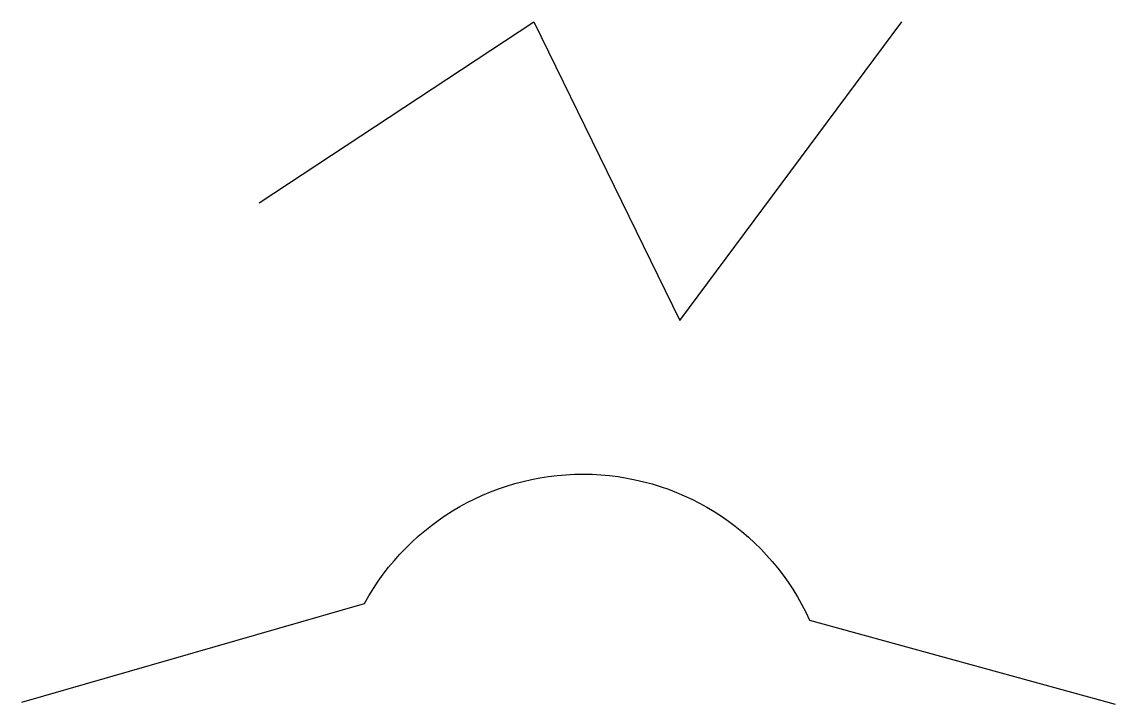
# Model space of a CAD drawing. Header units: millimetres. Extents: x 564 to 2457, y 230 to 1411.
import ezdxf

# ---------------------------------------------------------------- set-up
doc = ezdxf.new("R2010")
doc.units = ezdxf.units.MM

msp = doc.modelspace()

# ---------------------------------------------------------------- linework, layer by layer
msp.add_lwpolyline([(975.4, 1098.4), (1450.7, 1411.5), (1703.8, 894.2), (2088, 1411.5)])
msp.add_lwpolyline([(564.4, 233.6), (1157.5, 404.1, -0.618004), (1928.2, 375.7), (2457.4, 230.1)], format="xyb")

doc.saveas('drawing.dxf')
